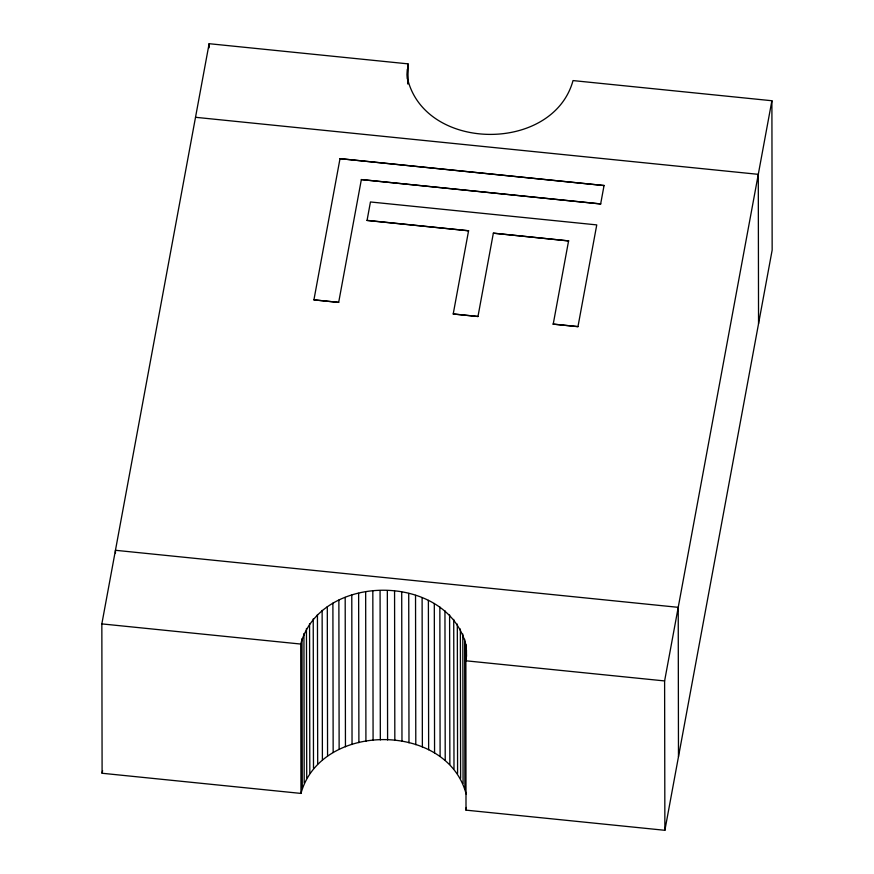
<?xml version="1.0" encoding="UTF-8"?>
<svg xmlns="http://www.w3.org/2000/svg" width="874" height="874" viewBox="0 0 874 874"><rect width="100%" height="100%" fill="white"/><g stroke="black" fill="none" stroke-linecap="round" stroke-linejoin="round"><path stroke-width="1.31" d="M466.126 793.985C447.182 721.629 320.692 721.509 300.973 793.417L102.105 773.261L101.843 623.894L209.126 43.7L407.994 63.857L407.284 74.629L407.885 84.09M465.864 644.619L466.421 655.402L465.744 660.777L664.611 680.933L664.874 830.3L466.006 810.143L465.864 644.619C446.92 572.262 320.43 572.142 300.711 644.051L300.973 793.417M466.006 810.143L466.345 807.456M102.105 773.261L102.597 770.584M361.355 179.574L600.656 203.937L361.355 179.574L338.675 302.382L313.919 299.869L340.008 158.664L604.065 185.539L340.008 158.664M367.047 220.368L468.595 230.769L367.047 220.477L370.445 201.97L596.756 224.902L577.965 326.636L553.22 324.123L577.965 326.636M493.351 233.172L568.603 240.907L493.351 233.172L477.969 316.497L453.213 313.984L468.595 230.66M553.22 324.123L568.603 240.798M600.656 203.937L604.065 185.43M664.611 680.933L771.895 100.739L573.027 80.583C553.308 152.491 426.818 152.371 407.874 80.015M664.874 830.3L772.157 250.106L771.895 100.739M195.525 117.302L758.282 174.341L758.545 323.708M101.843 623.894L300.711 644.051M678.475 756.698L678.224 607.332L115.455 550.292L115.455 553.013M477.969 316.497L453.213 313.984M466.454 650.005L466.476 656.789M464.651 639.298L464.902 788.665M462.805 634.076L463.067 783.443M460.358 628.996L460.62 778.363M457.321 624.091L457.583 773.457M453.726 619.393L453.988 768.759M449.597 614.957L449.859 764.324M444.953 610.806L445.216 760.172M439.851 606.971L440.103 756.338M434.302 603.486L434.564 752.853M428.38 600.362L428.642 749.728M422.109 597.641L422.371 747.008M415.532 595.336L415.795 744.703M407.994 63.857L408.027 82.866M408.726 593.468L408.988 742.834M407.317 69.232L407.339 78.736M401.712 592.048L401.974 741.414M394.567 591.086L394.829 740.453M387.335 590.584L387.597 739.95M380.07 590.562L380.332 739.928M372.827 591.01L373.089 740.376M365.66 591.916L365.922 741.283M358.635 593.293L358.897 742.66M351.785 595.118L352.047 744.484M345.186 597.379L345.449 746.746M338.675 302.382L313.919 299.869M338.872 600.056L339.134 749.422M332.896 603.136L333.158 752.503M327.302 606.589L327.564 755.955M322.135 610.38L322.397 759.746M317.437 614.509L317.699 763.876M313.231 618.912L313.493 768.279M309.56 623.577L309.822 772.944M306.457 628.461L306.719 777.827M303.933 633.53L304.196 782.896M302.011 638.741L302.273 788.108M209.126 43.7L209.137 47.775"/></g></svg>
